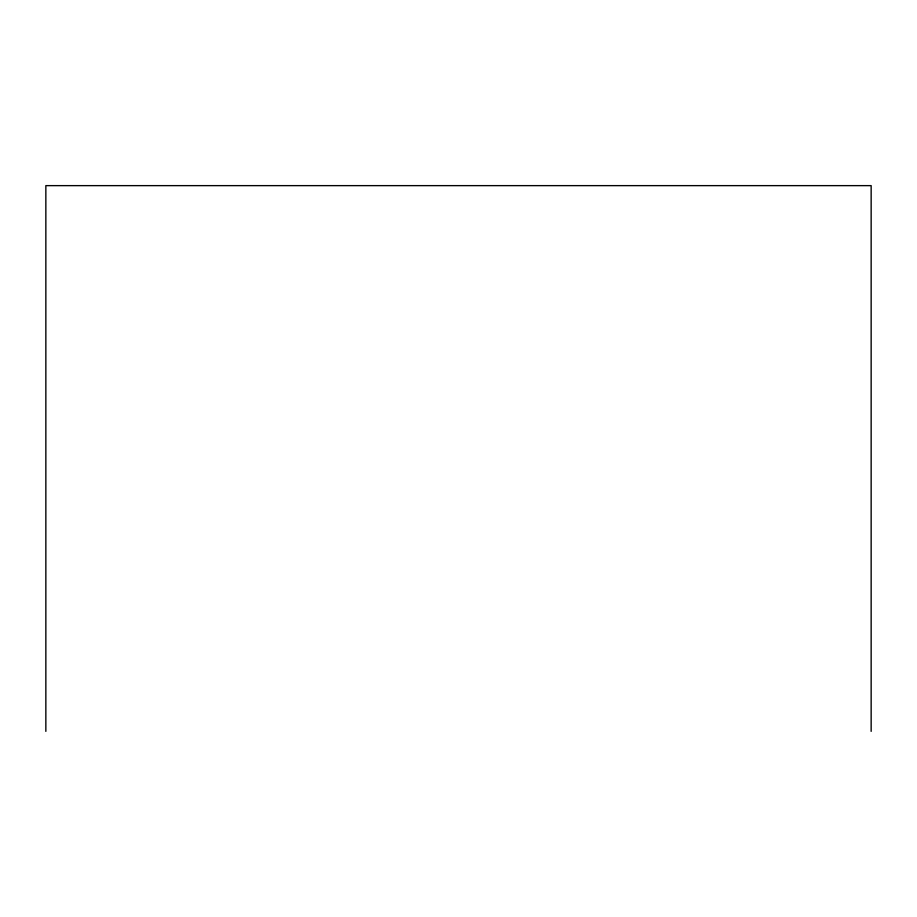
<?xml version="1.0" encoding="UTF-8"?>
<svg xmlns="http://www.w3.org/2000/svg" width="917" height="917" viewBox="0 0 917 917"><rect width="100%" height="100%" fill="white"/><g stroke="black" fill="none" stroke-linecap="round" stroke-linejoin="round"><path stroke-width="1.38" d="M871.15 731.365L871.15 185.635L45.85 185.635L45.85 731.365"/></g></svg>
